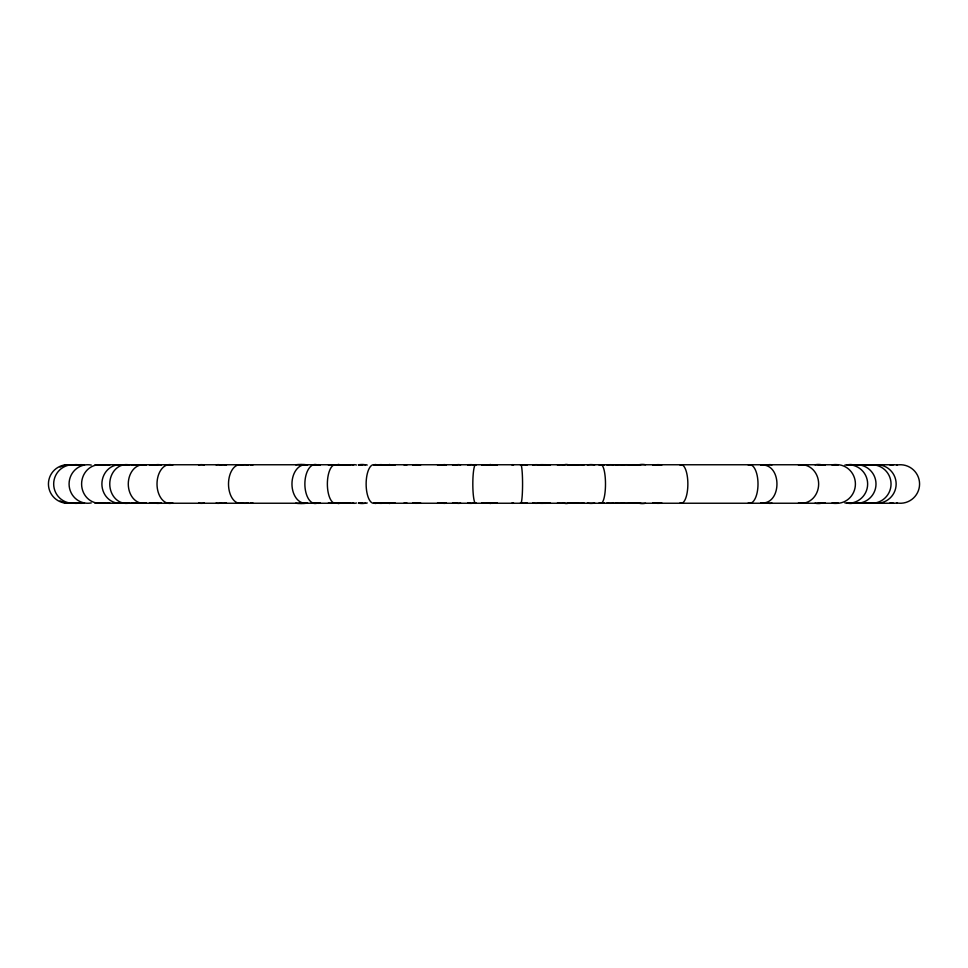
<?xml version="1.0" encoding="UTF-8"?>
<svg xmlns="http://www.w3.org/2000/svg" width="968" height="968" viewBox="0 0 968 968"><rect width="100%" height="100%" fill="white"/><g stroke="black" fill="none" stroke-linecap="round" stroke-linejoin="round"><path stroke-width="1.45" d="M760.63 465.1C782.386 462.559 782.386 505.441 760.63 502.9M97.78 464.761L350.247 464.761M373.648 464.761L836.763 464.761M850.993 464.761L893.609 464.761M97.78 503.239L350.247 503.239M373.648 503.239L836.763 503.239M850.993 503.239L893.609 503.239M102.535 465.088A19.251 19.13 -90 0 1 109.747 465.088M109.747 502.912A19.251 19.13 -90 0 1 102.535 502.912M149.483 465.1A19.251 18.537 -90 0 1 156.429 465.1M156.429 502.9A19.251 18.537 -90 0 1 149.483 502.9M154.59 464.979A19.372 17.799 -90 0 1 161.353 464.979M161.353 503.021A19.372 17.799 -90 0 1 154.59 503.021M166.569 465.1A19.251 16.577 -90 0 1 172.788 465.1M172.788 502.9A19.251 16.577 -90 0 1 166.569 502.9M204.284 503.009A19.36 15.016 90 0 1 198.597 503.009M198.597 464.991A19.36 15.016 90 0 1 204.284 464.991M220.172 503.009A19.36 10.575 90 0 1 216.154 503.009M216.154 464.991A19.36 10.575 90 0 1 220.172 464.991M252.866 502.924A19.263 6.74 90 0 1 250.337 502.924M250.337 465.076A19.263 6.74 90 0 1 252.866 465.076M319.004 502.997A19.348 2.807 90 0 1 317.94 502.997M317.94 465.003A19.348 2.807 90 0 1 319.004 465.003M337.614 464.809A19.554 4.779 -90 0 1 339.466 464.809M339.466 503.191A19.554 4.779 -90 0 1 337.614 503.191M358.68 465.088A19.251 8.518 -90 0 1 361.875 465.088M361.875 502.912A19.251 8.518 -90 0 1 358.68 502.912M392.33 465.1A19.251 7.357 -90 0 1 395.089 465.1M395.089 502.9A19.251 7.357 -90 0 1 392.33 502.9M469.674 503.021A19.372 3.848 90 0 1 468.222 503.021M468.222 464.979A19.372 3.848 90 0 1 469.674 464.979M512.834 503.009A19.36 2.202 90 0 1 511.999 503.009M511.999 464.991A19.36 2.202 90 0 1 512.834 464.991M550.405 502.924A19.263 6.425 90 0 1 547.985 502.924M547.985 465.076A19.263 6.425 90 0 1 550.405 465.076M767.83 464.967A19.384 10.805 -90 0 1 771.944 464.967M771.944 503.033A19.384 10.805 -90 0 1 767.83 503.033M805.908 502.912A19.251 13.794 90 0 1 800.742 502.912M800.742 465.088A19.251 13.794 90 0 1 805.908 465.088M821.699 503.178A19.554 17.255 90 0 1 815.044 503.178M815.044 464.821A19.554 17.255 90 0 1 821.699 464.821M825.159 502.912A19.263 18.368 90 0 1 818.262 502.912M818.262 465.088A19.263 18.368 90 0 1 825.159 465.088M831.935 464.942A19.408 16.565 -90 0 1 838.252 464.942M838.252 503.058A19.408 16.565 -90 0 1 831.935 503.058M847.036 464.942A19.445 16.383 -90 0 1 853.256 464.882M853.256 503.118A19.445 16.383 -90 0 1 847.036 503.058M847.52 465.039A19.312 18.428 -90 0 1 854.466 465.015M854.466 502.985A19.312 18.428 -90 0 1 847.52 502.961M890.028 465.076A19.263 19.094 -90 0 1 897.191 465.076M897.191 502.924A19.263 19.094 -90 0 1 890.028 502.924M896.67 465.076A19.275 19.275 0 0 1 919.576 484A19.275 19.275 0 0 1 896.67 502.924M861.58 465.088A19.251 19.227 -90 0 1 868.792 465.088M868.792 502.912A19.251 19.227 -90 0 1 861.58 502.912M862.101 502.9A19.251 19.239 0 0 1 854.889 502.9M854.889 465.1A19.251 19.239 0 0 1 862.101 465.1M863.262 465.1A19.251 19.166 -90 0 1 870.45 465.1M870.45 502.9A19.251 19.166 -90 0 1 863.262 502.9M873.269 465.064A19.275 19.263 90 0 1 896.15 484A19.275 19.263 90 0 1 873.269 502.936M868.284 465.088A19.251 19.166 90 0 1 891.044 484A19.251 19.166 90 0 1 868.284 502.912M853.231 465.088A19.251 19.166 -90 0 1 876.004 484A19.251 19.166 -90 0 1 853.231 502.912M844.87 465.088A19.251 19.178 -90 0 1 867.643 484A19.251 19.178 -90 0 1 844.87 502.912M833.23 465.003A19.348 18.646 90 0 1 855.409 484A19.348 18.646 90 0 1 833.23 502.997M798.455 465.076A19.275 17 -90 0 1 818.65 484A19.275 17 -90 0 1 798.455 502.924M748.288 465.1A19.239 8.18 -90 0 1 758.005 484A19.239 8.18 -90 0 1 748.288 502.9M680.044 465.076A19.263 6.582 -90 0 1 687.861 484A19.263 6.582 -90 0 1 680.044 502.924M600.184 465.088A19.251 4.477 90 0 1 605.496 484A19.251 4.477 90 0 1 600.184 502.912M520.433 465.064A19.287 1.779 -90 0 1 522.563 484A19.287 1.779 -90 0 1 520.433 502.936M476.171 502.997A19.348 2.807 90 0 1 472.82 484A19.348 2.807 90 0 1 476.171 465.003M375.064 502.961A19.312 7.514 90 0 1 366.134 484A19.312 7.514 90 0 1 375.064 465.039M336.67 502.936A19.287 7.829 -90 0 1 327.365 484A19.287 7.829 -90 0 1 336.67 465.064M317.105 503.154A19.517 10.261 90 0 1 304.872 484A19.517 10.261 90 0 1 317.105 464.846M307.558 502.9A19.251 13.141 90 0 1 291.961 484A19.251 13.141 90 0 1 307.558 465.1M242.036 502.936A19.275 11.386 90 0 1 228.508 484A19.275 11.386 90 0 1 242.036 465.064M172.086 503.058A19.421 12.657 -90 0 1 157.01 484A19.421 12.657 -90 0 1 172.086 464.942M145.672 502.9A19.251 14.641 90 0 1 128.284 484A19.251 14.641 90 0 1 145.672 465.1M129.337 503.045A19.396 16.444 90 0 1 109.759 484A19.396 16.444 90 0 1 129.337 464.955M122.827 502.9A19.251 17.618 90 0 1 101.894 484A19.251 17.618 90 0 1 122.827 465.1M102.814 502.924A19.263 17.86 -90 0 1 81.602 484A19.263 17.86 -90 0 1 102.814 465.076M91.258 502.924A19.263 18.67 90 0 1 69.079 484A19.263 18.67 90 0 1 91.258 465.076M76.278 502.9A19.251 19.033 90 0 1 53.676 484A19.251 19.033 90 0 1 76.278 465.1M71.305 502.924A19.275 19.263 90 0 1 48.436 484A19.275 19.263 90 0 1 71.305 465.076M65.763 465.1A19.251 19.203 -90 0 1 72.963 465.1M72.963 502.9A19.251 19.203 -90 0 1 65.763 502.9M64.59 502.646A19.251 19.203 -90 0 1 62.291 501.896M61.19 501.412A19.251 19.203 -90 0 1 60.113 500.867M60.113 467.133A19.251 19.203 -90 0 1 61.19 466.588M62.291 466.104A19.251 19.203 -90 0 1 64.59 465.354M81.348 502.936A19.275 19.275 0 0 1 74.1 502.936M74.1 465.064A19.275 19.275 0 0 1 81.348 465.064M72.394 464.991A19.36 19.312 -90 0 1 79.715 464.991M79.715 503.009A19.36 19.312 -90 0 1 72.394 503.009M77.646 465.027A19.324 18.114 -90 0 1 84.482 465.027M84.482 502.973A19.324 18.114 -90 0 1 77.646 502.973M100.841 502.924A19.275 16.274 90 0 1 94.731 502.924M94.731 465.076A19.275 16.274 90 0 1 100.841 465.076M157.59 502.912A19.251 15.79 90 0 1 151.673 502.912M151.673 465.088A19.251 15.79 90 0 1 157.59 465.088M344.995 502.9A19.251 16.637 90 0 1 338.764 502.9M338.764 465.1A19.251 16.637 90 0 1 344.995 465.1M358.329 464.858A19.505 18.791 -90 0 1 365.553 464.858M365.553 503.142A19.505 18.791 -90 0 1 358.329 503.142M359.987 465.039A19.299 19.263 -90 0 1 367.247 465.039M367.247 502.961A19.299 19.263 -90 0 1 359.987 502.961M346.75 465.051A19.287 18.561 -90 0 1 353.731 465.051M353.731 502.949A19.287 18.561 -90 0 1 346.75 502.949M241.625 465.039A19.299 17.424 -90 0 1 248.195 465.039M248.195 502.961A19.299 17.424 -90 0 1 241.625 502.961M219.917 465.051A19.287 17.315 -90 0 1 226.439 465.051M226.439 502.949A19.287 17.315 -90 0 1 219.917 502.949M146.386 502.936A19.287 18.38 90 0 1 139.465 502.936M139.465 465.064A19.287 18.38 90 0 1 146.386 465.064M131.067 465.1A19.251 18.67 -90 0 1 138.061 465.1M138.061 502.9A19.251 18.67 -90 0 1 131.067 502.9M128.091 502.924A19.275 18.888 90 0 1 120.988 502.924M120.988 465.076A19.275 18.888 90 0 1 128.091 465.076M123.093 502.9A19.239 19.045 90 0 1 115.954 502.9M115.954 465.1A19.239 19.045 90 0 1 123.093 465.1M104.75 502.924A19.263 19.263 0 0 1 97.514 502.924M97.514 465.076A19.263 19.263 0 0 1 104.75 465.076M386.317 465.027A19.312 17.255 -90 0 1 392.839 465.027M392.839 502.973A19.312 17.255 -90 0 1 386.317 502.973M420.632 502.961A19.312 14.714 90 0 1 415.078 502.961M415.078 465.039A19.312 14.714 90 0 1 420.632 465.039M442.315 464.979A19.372 10.757 -90 0 1 446.405 464.979M446.405 503.021A19.372 10.757 -90 0 1 442.315 503.021M489.505 464.882A19.481 4.223 -90 0 1 491.115 464.882M491.115 503.118A19.481 4.223 -90 0 1 489.505 503.118M513.088 465.088A19.251 1.065 -90 0 1 513.488 465.088M513.488 502.912A19.251 1.065 -90 0 1 513.088 502.912M545.879 502.949A19.299 4.138 90 0 1 544.318 502.949M544.318 465.051A19.299 4.138 90 0 1 545.879 465.051M564.284 464.821A19.554 10.479 -90 0 1 568.325 464.821M568.325 503.178A19.554 10.479 -90 0 1 564.284 503.178M604.201 502.9A19.239 13.625 90 0 1 599.095 502.9M599.095 465.1A19.239 13.625 90 0 1 604.201 465.1M645.535 503.227A19.602 16.758 90 0 1 639.049 503.227M639.049 464.773A19.602 16.758 90 0 1 645.535 464.773M654.562 465.003A19.348 19.178 -90 0 1 661.834 465.003M661.834 502.997A19.348 19.178 -90 0 1 654.562 502.997M652.819 465.076A19.263 19.191 -90 0 1 660.031 465.076M660.031 502.924A19.263 19.191 -90 0 1 652.819 502.924M640.598 502.924A19.275 19.215 90 0 1 633.375 502.924M633.375 465.076A19.275 19.215 90 0 1 640.598 465.076M637.017 465.051A19.287 18.912 -90 0 0 629.902 465.051A19.312 19.009 90 0 0 622.799 465.027A19.251 19.154 90 0 0 615.721 465.088M637.017 502.949A19.287 18.912 -90 0 1 629.902 502.949A19.312 19.009 90 0 1 622.799 502.973A19.251 19.154 90 0 1 615.721 502.912M606.96 465.039A19.312 18.682 -90 0 1 614.002 465.039M614.002 502.961A19.312 18.682 -90 0 1 606.96 502.961M594.679 503.058A19.421 19.082 90 0 1 587.407 503.058M587.407 464.942A19.421 19.082 90 0 1 594.679 464.942M564.55 502.936A19.275 18.84 90 0 1 557.459 502.936M557.459 465.064A19.275 18.84 90 0 1 564.55 465.064M548.687 502.961A19.312 18.997 90 0 1 541.511 502.961M541.511 465.039A19.312 18.997 90 0 1 548.687 465.039M537.978 465.003A19.348 18.936 -90 0 1 545.141 465.003M545.141 502.997A19.348 18.936 -90 0 1 537.978 502.997M527.149 502.949A19.287 17.327 90 0 1 520.627 502.949M520.627 465.051A19.287 17.327 90 0 1 527.149 465.051M494.926 502.961A19.312 15.125 90 0 1 489.227 502.961M489.227 465.039A19.312 15.125 90 0 1 494.926 465.039M456.388 464.955A19.396 11.132 -90 0 1 460.611 464.955M460.611 503.045A19.396 11.132 -90 0 1 456.388 503.045M404.152 465.088A19.263 7.127 -90 0 1 406.826 465.088M406.826 502.912A19.263 7.127 -90 0 1 404.152 502.912M389.209 464.87A19.493 1.924 -90 0 1 389.947 464.87M389.947 503.13A19.493 1.924 -90 0 1 389.209 503.13M376.637 503.094A19.445 6.232 90 0 1 374.253 503.094M374.253 464.906A19.445 6.232 90 0 1 376.637 464.906M356.466 502.973A19.324 11.797 90 0 1 352.001 502.973M352.001 465.027A19.324 11.797 90 0 1 356.466 465.027M334.117 502.961A19.312 15.149 90 0 1 328.406 502.961M328.406 465.039A19.312 15.149 90 0 1 334.117 465.039M320.372 502.936A19.287 17.279 90 0 1 313.874 502.936M313.874 465.064A19.287 17.279 90 0 1 320.372 465.064M303.178 503.154A19.517 19.348 90 0 1 295.724 503.154M295.724 464.846A19.517 19.348 90 0 1 303.178 464.846M299.439 464.846A19.517 18.453 -90 0 1 306.529 464.846M306.529 503.154A19.517 18.453 -90 0 1 299.439 503.154M312.422 465.088A19.263 15.609 -90 0 1 318.291 465.088M318.291 502.912A19.263 15.609 -90 0 1 312.422 502.912M344.463 465.088A19.251 14.399 -90 0 1 349.871 465.088M349.871 502.912A19.251 14.399 -90 0 1 344.463 502.912M387.091 465.088A19.251 13.249 -90 0 1 392.064 465.088M392.064 502.912A19.251 13.249 -90 0 1 387.091 502.912M457.38 502.912A19.251 12.838 90 0 1 452.552 502.912M452.552 465.088A19.251 12.838 90 0 1 457.38 465.088M473.848 503.021A19.372 15.718 90 0 1 467.895 503.021M467.895 464.979A19.372 15.718 90 0 1 473.848 464.979M497.153 502.912A19.251 17.654 90 0 1 490.534 502.912M490.534 465.088A19.251 17.654 90 0 1 497.153 465.088M532.702 465.015A19.336 18.84 -90 0 1 539.817 465.015A19.275 18.973 90 0 1 546.896 465.064M532.702 502.985A19.336 18.84 -90 0 0 539.817 502.985A19.275 18.973 90 0 0 546.896 502.936M568.047 465.076A19.275 18.924 -90 0 1 575.161 465.076M575.161 502.924A19.275 18.924 -90 0 1 568.047 502.924M576.819 465.064A19.275 19.275 -90 0 1 584.067 465.064M584.067 502.936A19.275 19.275 -90 0 1 576.819 502.936M576.952 502.949A19.287 19.045 90 0 1 569.789 502.949M569.789 465.051A19.287 19.045 90 0 1 576.952 465.051M546.714 502.961A19.312 17.981 90 0 1 539.938 502.961M539.938 465.039A19.312 17.981 90 0 1 546.714 465.039M488.283 502.912A19.251 17.424 90 0 1 481.737 502.912M481.737 465.088A19.251 17.424 90 0 1 488.283 465.088M444.13 502.9A19.239 17.63 90 0 1 437.524 502.9M437.524 465.1A19.239 17.63 90 0 1 444.13 465.1M412.622 465.027A19.312 18.38 -90 0 1 419.555 465.027M419.555 502.973A19.312 18.38 -90 0 1 412.622 502.973M393.165 502.912A19.251 19.106 90 0 1 386.002 502.912M386.002 465.088A19.251 19.106 90 0 1 393.165 465.088M382.59 502.924A19.263 19.263 0 0 1 375.354 502.924M375.354 465.076A19.263 19.263 0 0 1 382.59 465.076M377.157 465.003A19.336 18.949 -90 0 1 384.332 465.003M384.332 502.997A19.336 18.949 -90 0 1 377.157 502.997"/></g></svg>
